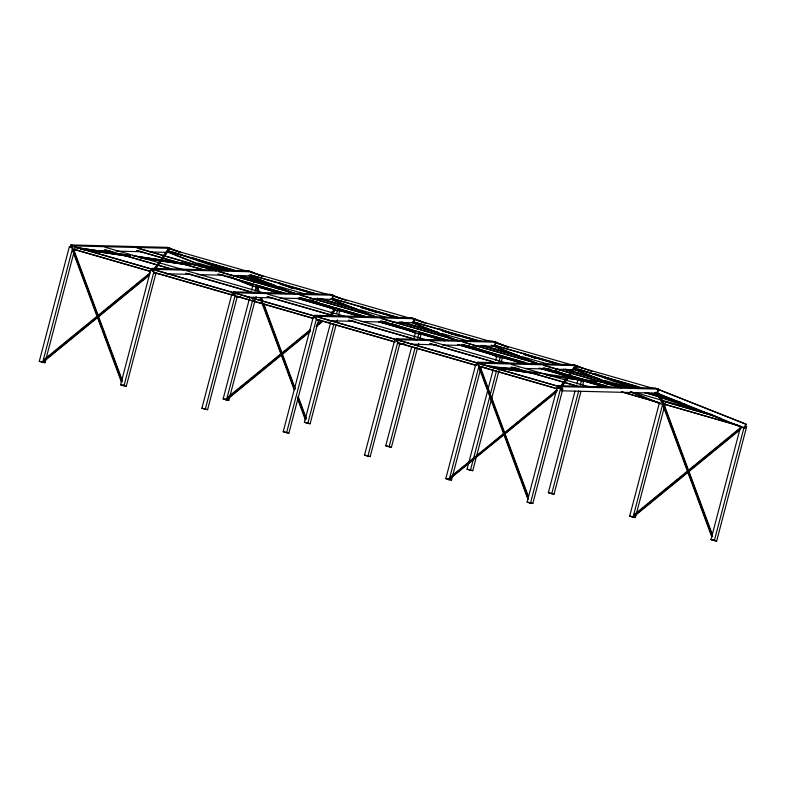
<?xml version="1.0" encoding="UTF-8"?>
<svg xmlns="http://www.w3.org/2000/svg" width="786" height="786" viewBox="0 0 786 786"><rect width="100%" height="100%" fill="white"/><g stroke="black" fill="none" stroke-linecap="round" stroke-linejoin="round"><path stroke-width="1.18" d="M70.494 247.001L70.917 244.947L167.133 247.354L180.986 252.483M151.806 270.463L152.219 268.409L248.435 270.816L263.428 276.407M233.108 293.925L233.521 291.861L329.737 294.278L347.009 300.773M558.325 387.753L558.738 385.7L654.954 388.107L746.199 424.273L744.902 428.291L657.273 393.157L658.57 389.139M562.128 386.673L561.292 390.789L657.499 393.206L658.344 389.09L562.128 386.673L558.738 385.7M555.496 369.224L576.197 369.744L577.042 365.628L480.826 363.22L477.436 362.238L573.652 364.655L592.064 371.611M560.379 388.864L560.634 387.891L559.652 387.626M75.034 248.219L44.989 362.749L42.69 362.287L39.3 361.305L69.345 246.765L71.644 247.236M71.388 247.767L71.821 246.106L561.037 387.144M42.69 362.287L72.734 247.747L69.345 246.765M120.602 384.767L150.657 270.227L154.036 271.209L123.992 385.739L120.602 384.767L122.901 385.238M152.69 271.219L153.123 269.569M123.992 385.739L126.291 386.211L156.031 272.86M168.774 251.294L169.216 249.634M201.904 408.229L231.958 293.689L235.348 294.662L205.293 409.201L201.904 408.229L207.592 409.673L237.333 296.312M233.776 295.516L234.424 293.021M256.089 296.391L228.824 400.3L226.525 399.828L223.145 398.856L249.476 298.484M251.638 290.221L252.876 285.495M226.525 399.828L253.475 297.098M255.028 291.193L256.58 285.298M257.946 289.307L258.565 286.939M283.215 431.681L313.26 317.151L316.65 318.124L286.605 432.664L283.215 431.681L288.894 433.135L318.635 319.774M315.294 318.143L315.736 316.483M336.153 324.569L310.126 423.762L307.837 423.29L304.447 422.308L330.464 323.125M332.321 316.041L334.188 308.957M307.837 423.29L333.853 324.107M336.644 313.476L337.882 308.751M336.772 322.211L337.39 319.853M338.628 315.127L339.866 310.401M364.517 455.143L394.562 340.603L397.952 341.586L367.907 456.116L364.517 455.143L370.206 456.587L399.936 343.236M396.596 341.605L397.038 339.945M417.454 348.031L391.438 447.214L389.139 446.753L385.749 445.77L411.766 346.587M413.632 339.503L415.489 332.419M389.139 446.753L415.155 347.559M417.641 338.118L419.184 332.213M418.073 345.673L418.692 343.305M419.93 338.589L421.178 333.863M445.819 478.605L475.874 364.065L479.254 365.038L449.209 479.578L445.819 478.605L451.508 480.05L481.248 366.689M477.908 365.058L478.34 363.397M499.69 367.946L472.74 470.676L470.441 470.205L467.051 469.232L493.077 370.039M495.553 360.597L496.791 355.871M470.441 470.205L496.467 371.021M498.943 361.58L500.486 355.675M501.242 362.041L502.48 357.325M557.176 387.527L562.855 388.972L532.81 503.512L530.511 503.04L527.121 502.058L557.176 387.527L559.475 387.989M559.21 388.52L559.642 386.859M530.511 503.04L560.565 388.5M580.992 391.408L554.042 494.139L551.743 493.667L548.353 492.694L574.998 391.143M576.855 384.059L578.093 379.333M551.743 493.667L578.692 390.937M580.245 385.032L581.797 379.127M582.544 385.504L583.782 380.778M665.398 403.061L635.343 517.591L633.054 517.129L629.665 516.147L659.405 402.796M633.054 517.129L663.099 402.589M663.138 402.894L663.581 401.233M714.356 540.581L744.401 426.051L746.7 426.513L716.655 541.053L714.356 540.581L710.966 539.609L740.707 426.248M656.182 392.076L661.93 402.697L662.912 402.953L663.178 401.97L658.58 393.481M333.352 295.3L332.056 299.319L376.445 317.122M392.882 322.309L413.593 322.83L414.428 318.713L318.222 316.296L314.832 315.324L411.039 317.731L414.654 318.762L413.367 322.781L457.747 340.574M474.194 345.771L494.895 346.292L495.73 342.165L399.524 339.758L396.134 338.786L492.35 341.193L495.966 342.215L494.669 346.243L540.188 364.498M577.268 365.677L575.971 369.695L611.253 383.843M582.947 379.363L582.298 381.377L554.985 370.422M153.81 269.382L168.037 249.29M154.233 269.401L157.622 264.617M159.656 261.748L162.368 257.916M163.724 256L167.791 250.262M154.793 269.637L169.019 249.545L155.215 269.657M560.33 386.673L574.556 366.581L575.539 366.836L561.99 385.975M560.752 386.692L564.142 381.908M565.498 379.992L574.311 367.553M562.412 385.995L575.293 367.819M43.525 360.017L150.165 272.801M46.914 357.817L48.801 356.274M50.687 354.732L53.517 352.413M55.403 350.87L87.492 324.628M89.378 323.085L92.208 320.767M94.094 319.224L95.98 317.682M97.867 316.139L100.696 313.82M102.593 312.278L104.479 310.735M106.365 309.193L109.195 306.874M111.081 305.332L139.387 282.174M141.284 280.631L144.113 278.323M146 276.77L147.886 275.228M149.281 275.277L42.641 362.493L41.638 361.57L42.09 362.385L149.674 274.393M227.37 397.569L310.411 329.648M317.023 324.245L321.739 320.383M326.455 316.522L329.285 314.213M331.171 312.661L334.001 310.352M231.693 394.592L234.523 392.283M236.419 390.73L238.305 389.188M240.192 387.645L243.021 385.327M244.908 383.784L246.794 382.242M248.681 380.699L251.51 378.38M253.397 376.838L285.485 350.595M288.315 348.286L290.201 346.744M292.087 345.192L293.974 343.649M296.813 341.34L298.7 339.788M300.586 338.245L303.416 335.936M305.302 334.394L310.018 330.533M317.573 324.353L321.346 321.268M327.005 316.64L328.892 315.098M331.721 312.779L334.561 310.46M226.034 399.229L225.484 399.111L225.936 399.927L309.92 331.23M316.522 325.836L322.191 321.199M327.85 316.571L334.453 311.168M227.429 399.268L310.47 331.348M316.129 326.721L322.741 321.317M450.054 477.318L556.685 390.102M451.547 476.66L483.626 450.417M485.522 448.875L488.352 446.556M490.238 445.014L492.124 443.471M494.011 441.929L496.84 439.61M498.727 438.067L500.613 436.525M502.5 434.982L505.339 432.664M507.225 431.121L535.531 407.963M537.418 406.421L539.304 404.878M542.134 402.56L544.02 401.017M545.916 399.475L547.803 397.932M550.632 395.613L552.519 394.071M554.405 392.528L557.235 390.21M448.167 478.861L448.61 479.676L557.136 390.917M448.61 479.676L555.8 392.568M633.889 514.859L741.473 426.877M636.326 513.435L638.222 511.892M641.052 509.574L642.938 508.031M644.825 506.489L647.654 504.17M649.541 502.627L677.856 479.47M679.743 477.927L681.629 476.385M684.459 474.066L686.345 472.524M688.231 470.981L690.118 469.439M692.947 467.12L694.834 465.577M696.72 464.035L729.752 437.016M731.638 435.473L733.525 433.931M735.411 432.388L738.25 430.07M740.137 428.527L742.023 426.985M739.636 430.119L633.005 517.335L632.003 516.412L632.455 517.227L740.972 428.458M72.312 247.207L71.526 247.669L72.076 247.777M123.559 385.199L122.783 385.661L124.119 385.317M530.088 502.5L529.302 502.961L530.638 502.608M713.924 540.041L713.138 540.503L714.474 540.159M170.513 248.337L74.306 245.92L70.917 244.947M73.462 250.036L77.116 250.135M86.863 250.38L110.001 250.96M116.092 251.107L141.667 251.746M150.195 251.962L169.678 252.453L167.192 251.756M251.825 271.789L155.608 269.382L152.219 268.409M154.773 273.499L159.637 273.616M165.728 273.774L191.303 274.412M197.394 274.569L224.187 275.238M230.278 275.395L250.98 275.906M236.075 296.961L240.948 297.079M247.03 297.236L272.614 297.874M279.914 298.061L305.489 298.7M310.362 298.818L332.291 299.368L333.126 295.251L236.91 292.844L233.521 291.861M317.377 320.413L322.25 320.541M328.342 320.688L355.134 321.366M361.226 321.513L386.8 322.152M398.679 343.875L404.77 344.032M410.862 344.18L436.436 344.818M442.528 344.975L469.321 345.644M479.991 367.337L486.072 367.484M492.164 367.642L498.255 367.789M500.692 367.858L518.957 368.31M525.048 368.467L550.622 369.106M75.702 247.452L130.044 255.371M132.451 255.725L189.21 263.998M191.627 264.342L236.311 270.856M76.114 247.59L130.456 255.509M135.28 256.216L235.515 270.826M86.381 250.027L129.857 256.364M145.557 258.653L189.033 264.99M204.733 267.279L222.841 269.922M80.762 249.29L130.27 256.511M139.937 257.916L189.446 265.137M199.104 266.542L228.087 270.767M481.425 364.714L598.146 381.642M599.767 381.957L641.622 387.979M492.91 367.327L537.585 373.841M550.868 375.777L595.552 382.281M613.67 384.924L628.161 387.036M489.698 366.944L536.789 373.802M546.457 375.217L595.965 382.428M605.623 383.833L633.398 387.881M39.3 361.305L41.599 361.776M223.145 398.856L225.435 399.327M42.09 362.385L42.641 362.493M225.936 399.927L226.486 400.045M304.447 422.308L310.126 423.762M385.749 445.77L391.438 447.214M205.293 409.201L207.592 409.673M467.051 469.232L472.74 470.676M286.605 432.664L288.894 433.135M548.353 492.694L554.042 494.139M367.907 456.116L370.206 456.587M629.665 516.147L631.964 516.618M449.209 479.578L451.508 480.05M632.455 517.227L633.005 517.335M527.121 502.058L532.81 503.512M710.966 539.609L713.266 540.08M168.027 248.514L248.376 271.583M250.518 272.32L327.32 294.357M331.82 295.772L408.632 317.819M413.122 319.234L491.112 341.615M494.423 342.696L572.414 365.077M575.735 366.148L653.716 388.539M169.953 251.628L233.58 269.991M251.255 275.09L316.07 293.787M332.566 298.552L397.372 317.249M413.868 322.005L478.674 340.702M495.17 345.467L557.618 363.486M576.472 368.929L638.93 386.948M168.558 251.343L235.721 270.728M249.86 274.805L318.202 294.524M331.161 298.267L399.504 317.986M412.473 321.72L480.816 341.438M493.775 345.182L563.297 365.244M575.077 368.644L642.241 388.019M202.169 261.532L233.992 270.718M281.123 284.316L315.294 294.17M362.425 307.768L397.775 317.976M442.547 330.896L479.077 341.429M525.028 354.692L558.031 364.213M612.225 379.854L639.332 387.665M198.416 260.569L233.766 270.767M250.262 275.532L253.799 276.544M279.728 284.031L315.078 294.229M361.029 307.483L397.559 318.025M442.331 330.945L478.861 341.488M523.633 354.407L557.805 364.262M574.301 369.027L577.838 370.049M604.945 377.86L639.116 387.724M655.612 392.479L657.961 393.167M491.505 345.309L493.765 345.958M573.711 369.047L576.197 369.744M655.013 392.509L657.499 393.206M197.767 263.055L222.507 270.197M241.361 275.631L274.579 285.102M279.069 286.517L306.176 294.337M320.315 298.415L356.844 308.957M360.371 309.979L385.12 317.112M401.617 321.877L438.362 332.36M441.683 333.431L466.422 340.574M482.918 345.329L519.448 355.871M522.985 356.893L548.903 364.37M565.399 369.135L599.797 378.94M604.287 380.355L628.073 387.095M646.711 392.587L681.098 402.393M240.811 275.965L247.875 278.008M258.486 281.064L272.624 285.151M322.113 299.427L353.926 308.603M402.236 322.545L436.407 332.409M483.547 346.007L517.719 355.861M566.028 369.803L570.744 371.159M573.092 371.847L599.02 379.324M647.33 393.265L650.867 394.287M667.363 399.042L681.501 403.12M238.237 275.346L252.375 279.423M254.733 280.101L283.009 288.265M317.18 298.12L361.953 311.04M399.661 321.916L442.086 334.158M480.963 345.378L525.746 358.298M563.454 369.174L604.689 381.082M644.756 392.636L658.894 396.714M661.252 397.402L684.822 404.2M138.532 248.337L216.307 270.777M219.844 271.799L295.251 293.561M301.146 295.261L376.553 317.013M382.448 318.713L459.044 340.819M463.75 342.175L540.346 364.272M545.062 365.637L621.647 387.734M137.137 248.052L216.091 270.836M218.439 271.514L295.035 293.61M299.751 294.976L376.337 317.072M381.053 318.428L458.818 340.869M462.355 341.89L540.129 364.331M543.657 365.352L621.431 387.783M746.199 424.273L655.18 388.156M635.854 392.745L712.666 414.792M665.938 401.911L708.353 414.153M630.362 391.772L635.078 393.128M663.355 401.292L716.38 416.59M137.884 250.822L176.771 262.043M182.657 263.742L201.511 269.185M219.186 274.285L282.822 292.647M300.488 297.747L365.303 316.444M381.8 321.199L446.605 339.906M463.101 344.661L525.549 362.68M544.403 368.123L583.291 379.343M588.007 380.699L606.861 386.142M136.489 250.538L203.653 269.922M217.791 274L286.133 293.718M299.093 297.462L367.435 317.18M380.404 320.914L448.747 340.633M461.706 344.376L531.228 364.439M543.008 367.838L610.172 387.213M257.582 286.762L278.794 292.883M297.648 298.326L334.178 308.869M338.884 310.224L360.096 316.345M378.95 321.788L415.48 332.321M420.196 333.686L439.04 339.12M457.894 344.563L494.423 355.105M501.497 357.139L520.352 362.582M540.375 368.359L572.198 377.545M582.799 380.601L602.833 386.378M621.687 391.821L658.216 402.363M664.101 404.063L739.518 425.815M256.187 286.477L280.926 293.62M297.422 298.375L333.952 308.918M337.489 309.939L362.238 317.082M378.734 321.838L415.263 332.38M418.791 333.402L444.719 340.878M457.678 344.622L496.565 355.842M500.102 356.854L523.663 363.653M538.98 368.074L573.151 377.938M581.404 380.316L604.965 387.115M621.461 391.88L660.348 403.1M662.706 403.778L740.471 426.218M337.253 310.676L309.959 299.987M105.069 247.246L184.238 269.971M186.37 270.708L263.182 292.756M267.672 294.17L344.484 316.218M348.984 317.632L426.965 340.014M430.286 341.085L508.277 363.476M511.588 364.547L590.758 387.272M105.815 250.027L115.237 252.738M123.49 255.126L156.483 264.646M158.841 265.324L169.442 268.38M187.117 273.479L250.744 291.842M268.419 296.941L333.225 315.638M349.721 320.403L414.536 339.1M431.033 343.855L493.48 361.874M512.334 367.317L524.115 370.717M528.831 372.083L575.961 385.68M104.41 249.742L171.584 269.117M185.722 273.194L254.065 292.913M267.024 296.656L335.367 316.375M348.326 320.118L416.668 339.837M429.628 343.57L499.149 363.633M510.939 367.033L578.103 386.407M74.395 246.735L152.16 269.176M155.697 270.188L233.471 292.628M236.999 293.65L314.773 316.09M318.31 317.112L396.075 339.552M399.612 340.564L477.377 363.004M480.914 364.026L558.689 386.466M73.746 249.221L150.332 271.317M155.048 272.673L232.813 295.114M236.35 296.135L312.946 318.232M317.652 319.597L394.248 341.694M398.954 343.06L475.55 365.156M480.266 366.512L556.852 388.608M72.341 248.936L150.116 271.376M153.653 272.388L232.597 295.172M234.955 295.85L312.72 318.291M316.257 319.312L395.201 342.087M397.559 342.765L476.513 365.549M478.87 366.227L556.635 388.667M226.565 399.652L228.824 400.3M633.094 516.942L635.343 517.591M714.395 540.404L716.655 541.053M42.729 362.1L44.989 362.749M124.031 385.562L126.291 386.211M594.973 373.615L630.834 386.054M651.663 393.275L687.534 405.723M578.437 368.958L628.191 386.211M646.288 392.489L687.2 406.676M689.519 407.482L720.752 418.319M191.922 257.523L224.315 268.763M248.612 277.183L281.015 288.423M172.655 251.913L222.831 269.313M240.182 275.336L280.681 289.386M314.98 301.284L318.448 302.482M655.023 392.636L741.512 427.319M612.549 379.825L619.378 382.556M573.878 364.694L582.986 368.349M612.569 380.218L615.988 381.583M613.522 384.757L621.49 387.95M630.598 391.605L663.6 404.839M573.721 369.174L610.142 383.784M613.552 385.15L618.101 386.977M630.618 391.998L660.211 403.857M495.966 342.215L508.483 347.235M523.28 353.169L535.797 358.19M492.576 341.242L507.373 347.176M531.267 356.756L534.686 358.121M491.279 345.26L536.799 363.515M555.004 370.815L573.22 378.115M575.49 379.029L578.909 380.395M414.654 318.762L426.041 323.321M439.698 328.794L457.904 336.094M411.275 317.78L423.792 322.8M448.826 332.842L453.375 334.659M473.673 346.97L500.987 357.915M412.247 322.712L454.357 339.601M472.563 346.901L497.607 356.942M360.666 306.255L376.602 312.641M401.636 322.673L403.916 323.586M329.963 294.318L341.35 298.886M368.663 309.831L370.933 310.745M395.79 324.873L419.685 334.463M330.945 299.26L375.325 317.053M391.261 323.439L416.295 333.48M279.364 282.793L294.161 288.727M248.661 270.865L262.318 276.338M283.942 285.004L291.911 288.207M250.754 275.866L295.133 293.659M312.209 300.507L338.383 311.001M248.504 275.346L294.023 293.591M202.611 261.158L212.849 265.265M241.302 276.672L244.721 278.038M167.359 247.403L181.016 252.876M202.641 261.551L208.329 263.831M169.452 252.404L213.831 270.197M230.907 277.045L257.081 287.538M167.202 251.884L201.344 265.57M204.753 266.945L211.581 269.677M227.518 276.063L252.552 286.104M560.064 387.891L560.516 388.716L559.514 387.783M448.718 478.969L449.16 479.794M657.165 392.342L662.912 402.953M252.051 276.191L254.929 281.496M250.646 275.041L254.094 281.417M250.233 275.847L253.681 282.213M663.217 402.157L712.342 534.411M662.667 402.049L712.647 536.592M664.141 407.217L666.282 412.974M667.137 415.273L671.833 427.918M672.688 430.217L676.53 440.573M677.385 442.872L681.226 453.217M682.936 457.816L686.787 468.171M688.487 472.769L691.483 480.816M693.193 485.424L696.602 494.62M697.889 498.069L711.556 534.863M663.168 405.959L711.861 537.054M480.236 366.915L528.497 496.86M479.686 366.797L528.379 497.902M480.305 369.675L481.582 373.124M483.292 377.722L487.133 388.078M487.988 390.377L492.262 401.872M493.549 405.321L520.882 478.92M521.737 481.219L527.72 497.322M478.9 367.259L528.015 499.513M257.13 286.016L259.262 291.763M261.394 297.511L262.681 300.969M263.536 303.268L295.143 388.363M298.13 396.409L306.245 418.26M257.002 287.057L258.712 291.655M260.844 297.403L262.553 302.001M263.408 304.3L295.015 389.404M298.012 397.451L306.127 419.302M262.318 302.581L286.664 368.123M287.519 370.422L291.37 380.778M292.225 383.077L294.357 388.824M298.631 400.32L301.618 408.376M302.472 410.675L305.459 418.722M256.649 288.668L257.926 292.117M260.058 297.865L294.229 389.866M297.648 399.062L305.341 419.763M73.717 249.614L121.977 379.569M73.167 249.506L122.282 381.75M73.353 251.225L87.02 288.03M87.875 290.329L91.726 300.674M92.581 302.974L97.277 315.628M98.132 317.927L101.974 328.273M102.828 330.582L106.67 340.928M108.38 345.526L121.624 381.181M72.803 251.117L121.496 382.212M307.405 422.75L306.619 423.212L307.955 422.858L307.405 422.75"/></g></svg>
